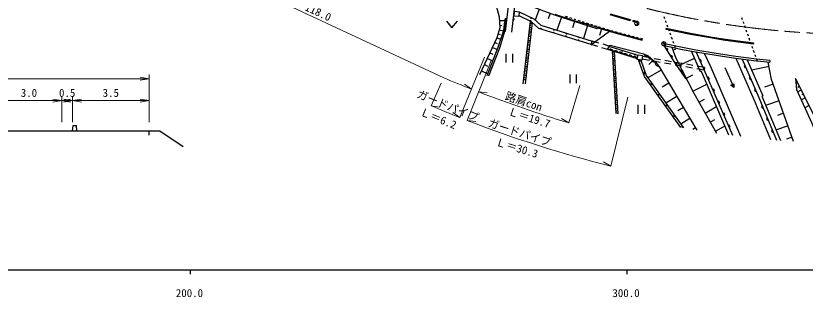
# Model space of a CAD drawing. Units: millimetres at full size, sheet at 1:1000, with parts at other scales. Extents: x 40000 to 680000, y 20000 to 380000.
# Drawn here: x 228064 to 408888, y 198715 to 263155 of the extents above; entities that cross this region are included whole.
import ezdxf
from ezdxf.enums import TextEntityAlignment as Align

# ---------------------------------------------------------------- set-up
doc = ezdxf.new("R2010")
doc.units = ezdxf.units.MM
doc.header["$LTSCALE"] = 1000
doc.linetypes.add('CHAIN', pattern=[18.5, 12, -1.5, 3.5, -1.5])
for name, color, linetype, lineweight in [('M-BGD', 7, 'Continuous', 25), ('M-BGD-HTXT', 7, 'Continuous', 13), ('M-BMK', 2, 'CHAIN', 13), ('M-STR-HTXT', 7, 'Continuous', 13), ('M-STR-STR1', 1, 'Continuous', 25), ('M-TTL-BAND', 7, 'Continuous', 25)]:
    doc.layers.add(name, color=color, linetype=linetype, lineweight=lineweight)
doc.styles.add('ＭＳ ゴシック', font='')
doc.styles.get('ＭＳ ゴシック').set_extended_font_data('MS Gothic')

# ---------------------------------------------------------------- blocks, each defined once
blk = doc.blocks.new('open_arrow')
at = {"color": 0, "linetype": 'Continuous', "lineweight": -2}
blk.add_lwpolyline([(7.5, 1.25), (0, 0), (7.5, -1.25)], dxfattribs=at)

msp = doc.modelspace()

# ---------------------------------------------------------------- linework, layer by layer
at = {"layer": 'M-BGD'}
for p, q in [((341092, 267400), (340185, 259525)), ((341699, 259408), (342543, 266757)), ((347975, 264686), (347015, 262172)), ((347975, 264686), (347016, 262171)), ((340423, 262457), (340124, 262485)), ((350489, 263726), (350008, 262469)), ((351506, 263551), (353865, 262777)), ((353029, 262841), (352012, 259867)), ((353972, 263058), (354447, 262902)), ((354150, 262683), (355919, 262103)), ((354922, 262746), (355397, 262590)), ((355873, 262434), (356010, 262389)), ((356010, 262389), (356349, 262283)), ((368828, 262021), (364195, 263340)), ((368883, 262213), (364250, 263532)), ((368883, 262213), (368828, 262021)), ((326716, 261930), (327966, 260430)), ((327966, 260430), (329216, 261930)), ((338832, 262046), (340088, 262098)), ((338876, 260991), (339409, 260965)), ((345899, 261899), (344226, 247597)), ((346369, 261610), (344723, 247539)), ((345737, 260509), (346233, 260451)), ((345737, 260509), (346233, 260451)), ((345795, 261006), (346043, 260977)), ((345795, 261006), (346043, 260977)), ((345853, 261503), (346349, 261444)), ((345853, 261503), (346349, 261444)), ((356016, 261864), (355549, 260363)), ((355919, 262103), (357686, 261595)), ((356827, 262135), (357304, 261987)), ((357782, 261838), (358259, 261690)), ((357974, 261512), (361530, 260489)), ((359017, 260931), (358103, 257993)), ((358737, 261541), (359214, 261393)), ((359692, 261245), (360169, 261096)), ((360647, 260948), (361124, 260799)), ((361486, 260660), (361966, 260520)), ((361818, 260406), (365649, 259305)), ((369466, 262071), (369411, 261879)), ((370544, 261557), (369411, 261879)), ((370599, 261749), (369466, 262071)), ((370599, 261749), (370544, 261557)), ((338533, 259021), (338994, 258900)), ((338789, 259953), (339806, 259673)), ((345562, 259020), (345811, 258990)), ((345562, 259020), (345811, 258990)), ((345621, 259516), (346117, 259458)), ((345621, 259516), (346117, 259458)), ((345679, 260013), (345927, 259984)), ((345679, 260013), (345927, 259984)), ((359819, 256531), (364030, 259605)), ((362204, 260140), (361777, 258662)), ((362446, 260380), (362926, 260240)), ((363406, 260099), (363886, 259959)), ((364366, 259819), (364846, 259679)), ((365326, 259539), (365664, 259440)), ((365649, 259305), (369231, 258324)), ((365664, 259440), (365807, 259402)), ((366290, 259274), (366773, 259146)), ((367257, 259018), (367740, 258890)), ((368224, 258762), (368707, 258635)), ((376987, 260258), (377069, 260037)), ((337770, 257007), (338334, 256791)), ((338280, 258101), (339175, 257773)), ((345330, 257033), (345578, 257004)), ((345330, 257033), (345578, 257004)), ((345388, 257530), (345885, 257472)), ((345388, 257530), (345885, 257472)), ((345446, 258026), (345695, 257997)), ((345446, 258026), (345695, 257997)), ((345504, 258523), (346001, 258465)), ((345504, 258523), (346001, 258465)), ((359831, 256569), (360078, 257382)), ((361626, 256913), (360078, 257382)), ((369190, 258507), (369674, 258379)), ((369521, 258245), (371459, 257714)), ((370157, 258251), (370640, 258123)), ((371124, 257995), (371607, 257867)), ((371572, 257566), (371648, 257856)), ((397083, 256646), (397006, 256857)), ((336006, 249473), (338575, 255966)), ((336395, 249369), (338947, 255819)), ((337256, 255914), (338379, 255471)), ((345098, 255047), (345346, 255018)), ((345098, 255047), (345346, 255018)), ((345156, 255543), (345652, 255485)), ((345156, 255543), (345652, 255485)), ((345214, 256040), (345462, 256011)), ((345214, 256040), (345462, 256011)), ((345272, 256536), (345769, 256478)), ((345272, 256536), (345769, 256478)), ((361380, 256100), (359831, 256569)), ((363885, 255341), (362337, 255810)), ((364132, 256155), (362583, 256624)), ((363617, 255399), (364188, 256421)), ((370451, 253322), (363885, 255341)), ((364135, 256154), (370585, 254170)), ((364188, 256421), (371952, 254451)), ((364677, 255098), (365511, 240830)), ((376667, 256763), (376581, 256373)), ((376581, 256373), (379132, 255811)), ((378585, 255313), (379253, 255557)), ((382734, 255096), (384865, 250402)), ((336078, 253412), (337351, 252872)), ((336667, 254663), (337307, 254401)), ((340320, 254479), (340320, 252479)), ((341820, 254479), (341820, 252479)), ((344923, 253557), (345420, 253499)), ((344923, 253557), (345420, 253499)), ((344982, 254053), (345230, 254024)), ((344982, 254053), (345230, 254024)), ((345040, 254550), (345536, 254492)), ((345040, 254550), (345536, 254492)), ((364691, 254843), (365191, 254872)), ((364691, 254843), (365191, 254872)), ((364721, 254344), (364970, 254359)), ((364721, 254344), (364970, 254359)), ((364750, 253845), (365249, 253874)), ((364750, 253845), (365249, 253874)), ((364779, 253346), (365029, 253360)), ((364779, 253346), (365029, 253360)), ((366019, 240702), (365187, 254941)), ((373201, 252909), (371488, 253207)), ((373300, 253500), (371582, 253800)), ((375763, 253072), (374285, 253329)), ((380082, 251866), (383491, 253429)), ((387246, 251483), (385853, 254552)), ((393007, 253415), (397100, 243962)), ((335403, 251978), (336128, 251658)), ((344691, 251570), (345188, 251512)), ((344691, 251570), (345188, 251512)), ((344749, 252067), (344997, 252038)), ((344749, 252067), (344997, 252038)), ((344807, 252564), (345304, 252505)), ((344807, 252564), (345304, 252505)), ((344865, 253060), (345114, 253031)), ((344865, 253060), (345114, 253031)), ((364808, 252847), (365307, 252876)), ((364808, 252847), (365307, 252876)), ((364837, 252347), (365087, 252362)), ((364837, 252347), (365087, 252362)), ((364867, 251848), (365366, 251877)), ((364867, 251848), (365366, 251877)), ((364896, 251349), (365145, 251364)), ((364896, 251349), (365145, 251364)), ((373845, 252797), (373057, 251980)), ((375664, 252480), (374186, 252737)), ((375358, 251600), (384083, 236943)), ((378127, 252051), (376649, 252308)), ((378226, 252643), (376748, 252900)), ((380590, 251622), (379112, 251879)), ((380688, 252214), (379211, 252471)), ((383053, 251193), (381575, 251450)), ((383151, 251785), (381674, 252042)), ((385855, 251314), (384137, 251613)), ((384934, 253153), (384752, 253071)), ((385141, 252698), (384934, 253153)), ((384959, 252616), (385141, 252698)), ((394130, 235511), (387246, 251483)), ((395055, 251835), (394872, 251755)), ((394872, 251755), (395070, 251296)), ((395070, 251296), (395254, 251376)), ((395594, 253107), (399166, 244856)), ((400629, 251517), (396631, 250712)), ((397931, 252827), (400763, 252524)), ((400806, 252922), (400763, 252524)), ((334728, 250544), (336168, 249882)), ((344459, 249584), (344955, 249526)), ((344459, 249584), (344955, 249526)), ((344517, 250080), (344765, 250051)), ((344517, 250080), (344765, 250051)), ((344575, 250577), (345071, 250519)), ((344575, 250577), (345071, 250519)), ((344633, 251074), (344881, 251045)), ((344633, 251074), (344881, 251045)), ((354949, 249717), (354949, 247717)), ((356449, 249717), (356449, 247717)), ((364925, 250850), (365424, 250879)), ((364925, 250850), (365424, 250879)), ((364954, 250351), (365204, 250365)), ((364954, 250351), (365204, 250365)), ((364983, 249852), (365482, 249881)), ((364983, 249852), (365482, 249881)), ((375869, 250740), (372837, 248935)), ((381635, 248863), (383149, 249614)), ((385752, 250723), (384038, 251021)), ((385046, 250487), (384865, 250402)), ((385046, 250487), (391350, 235861)), ((385855, 251314), (385752, 250723)), ((390487, 251291), (392510, 246719)), ((344342, 248591), (344839, 248533)), ((344342, 248591), (344839, 248533)), ((344401, 249087), (344649, 249058)), ((344401, 249087), (344649, 249058)), ((365012, 249352), (365262, 249367)), ((365012, 249352), (365262, 249367)), ((365042, 248853), (365541, 248883)), ((365042, 248853), (365541, 248883)), ((365071, 248354), (365320, 248369)), ((365071, 248354), (365320, 248369)), ((365100, 247855), (365599, 247884)), ((365100, 247855), (365599, 247884)), ((386734, 249097), (386551, 249018)), ((386932, 248638), (386734, 249097)), ((386749, 248559), (386932, 248638)), ((396247, 249082), (396064, 249002)), ((396064, 249002), (396262, 248543)), ((396262, 248543), (396446, 248623)), ((407130, 247846), (406776, 247646)), ((365129, 247356), (365379, 247370)), ((365129, 247356), (365379, 247370)), ((365158, 246857), (365658, 246886)), ((365158, 246857), (365658, 246886)), ((365188, 246358), (365437, 246372)), ((365188, 246358), (365437, 246372)), ((377674, 247708), (376158, 246805)), ((383181, 245872), (386182, 247424)), ((387922, 246342), (387738, 246263)), ((388120, 245883), (387922, 246342)), ((391864, 247253), (392550, 247557)), ((392510, 246719), (391864, 247253)), ((392550, 247557), (392510, 246719)), ((397439, 246329), (397256, 246249)), ((397256, 246249), (397454, 245790)), ((401529, 247532), (399600, 246841)), ((407989, 246133), (407187, 245727)), ((407574, 246961), (407221, 246763)), ((365217, 245858), (365716, 245888)), ((365217, 245858), (365716, 245888)), ((365246, 245359), (365496, 245374)), ((365246, 245359), (365496, 245374)), ((365275, 244860), (365774, 244889)), ((365275, 244860), (365774, 244889)), ((365304, 244361), (365554, 244376)), ((365304, 244361), (365554, 244376)), ((379480, 244676), (376945, 243167)), ((387936, 245804), (388120, 245883)), ((397454, 245790), (397638, 245870)), ((399166, 244856), (398983, 244777)), ((398983, 244777), (403226, 234610)), ((408888, 244340), (408013, 243901)), ((408444, 245225), (408119, 245072)), ((365334, 243862), (365833, 243891)), ((365334, 243862), (365833, 243891)), ((365363, 243363), (365612, 243377)), ((365363, 243363), (365612, 243377)), ((365392, 242864), (365891, 242893)), ((365392, 242864), (365891, 242893)), ((365421, 242364), (365671, 242379)), ((365421, 242364), (365671, 242379)), ((370578, 242737), (370578, 240737)), ((372078, 242737), (372078, 240737)), ((384566, 243379), (385808, 244079)), ((389109, 243587), (388925, 243508)), ((389307, 243128), (389109, 243587)), ((389123, 243049), (389307, 243128)), ((397100, 243962), (400922, 234803)), ((399037, 242570), (398852, 242493)), ((398852, 242493), (399045, 242032)), ((402911, 243675), (400057, 242652)), ((409766, 242590), (408820, 242115)), ((365450, 241865), (365949, 241894)), ((365450, 241865), (365949, 241894)), ((365479, 241366), (365729, 241381)), ((365479, 241366), (365729, 241381)), ((365509, 240867), (366008, 240896)), ((365509, 240867), (366008, 240896)), ((380988, 242141), (379721, 241387)), ((385966, 240895), (388450, 242295)), ((390297, 240832), (390113, 240753)), ((390494, 240373), (390297, 240832)), ((399045, 242032), (399230, 242109)), ((403934, 240821), (402507, 240310)), ((382497, 239607), (380379, 238346)), ((387138, 238815), (388178, 239401)), ((390311, 240294), (390494, 240373)), ((400193, 239802), (400008, 239724)), ((400008, 239724), (400201, 239263)), ((400201, 239263), (400385, 239340)), ((241079, 236791), (241179, 238041)), ((241179, 238041), (241979, 238041)), ((242079, 236791), (241979, 238041)), ((383758, 237489), (383114, 237106)), ((388311, 236736), (390390, 237908)), ((391484, 238077), (391300, 237998)), ((391682, 237618), (391484, 238077)), ((391498, 237539), (391682, 237618)), ((401348, 237033), (401164, 236956)), ((401164, 236956), (401356, 236495)), ((404956, 237967), (402331, 237027)), ((186079, 236791), (261079, 236791)), ((258579, 235791), (258579, 236791)), ((261079, 236791), (266372, 233263)), ((401356, 236495), (401541, 236572)), ((405897, 235342), (404585, 234872))]:
    msp.add_line(p, q, dxfattribs=at)
for points in [[(337625, 267196), (338796, 262920), (338902, 260365), (338273, 258075), (334302, 249639)], [(342543, 266757), (348351, 264542), (351439, 263363), (355858, 261912), (361158, 260265)], [(343402, 264052), (346701, 262455), (348311, 261005), (360082, 257381)], [(338575, 255966), (339879, 259890), (340124, 262485)], [(338947, 255819), (340175, 259832), (340423, 262457)], [(359831, 256569), (347882, 260248), (346222, 261742), (343335, 263140)], [(361158, 260265), (361402, 260372), (365583, 259151), (371572, 257566)], [(397006, 256857), (392943, 257393), (390108, 257794), (387208, 258268), (382636, 259092), (376987, 260258)], [(397083, 256646), (392916, 257195), (390078, 257596), (387174, 258071), (382599, 258895), (377069, 260037)], [(381570, 248804), (379014, 252457), (376565, 256341)], [(400806, 252922), (397752, 253251), (392968, 253825), (388527, 254508), (383816, 255300), (380395, 255943), (376667, 256763)], [(378339, 255986), (379277, 253423), (383411, 245428), (388588, 236244)], [(371952, 254451), (372938, 253965), (374515, 252599), (375358, 251600)], [(392273, 235741), (385776, 250815), (383935, 254871)], [(394444, 253245), (398249, 244459), (402329, 234683)], [(380364, 237591), (372059, 249252), (370726, 253083)], [(371230, 253003), (372463, 249460), (380999, 237476)], [(406237, 234394), (401162, 248556), (400441, 252559)], [(414506, 234008), (412666, 236806), (406647, 248810)], [(406647, 248810), (406924, 246309), (410436, 238544), (412179, 234086)]]:
    msp.add_lwpolyline(points, dxfattribs=at)
for points in [[(343405, 264079), (343301, 262971), (342216, 263072), (342319, 264180)], [(371450, 252968), (370421, 253131), (370590, 254202), (371620, 254039)]]:
    msp.add_lwpolyline(points, close=True, dxfattribs=at)
for centre, radius in [((354008, 262730), 150), ((354008, 262730), 120), ((354008, 262730), 100), ((357830, 261553), 150), ((357830, 261553), 120), ((357830, 261553), 100), ((361674, 260448), 150), ((361674, 260448), 120), ((361674, 260448), 100), ((369376, 258284), 150), ((369376, 258284), 120), ((369376, 258284), 100), ((377220, 255513), 100), ((378287, 253821), 100), ((379369, 252146), 100), ((380515, 250507), 100)]:
    msp.add_circle(centre, radius, dxfattribs=at)
for centre, radius, start, end in [((341983, 262395), 208, 279.70873, 67.18832), ((341983, 262395), 167, 283.93584, 62.96121), ((341983, 262395), 125, 291.26666, 55.63039), ((341983, 262395), 100, 299.13386, 47.76319), ((346128, 262797), 208, 170.41945, 317.89904), ((346128, 262797), 167, 174.64656, 313.67193), ((346128, 262797), 125, 181.97738, 306.34111), ((346128, 262797), 100, 189.84458, 298.47391), ((340463, 261433), 208, 99.68757, 247.16716), ((340463, 261433), 167, 103.91468, 242.94005), ((340463, 261433), 125, 111.2455, 235.60922), ((340463, 261433), 100, 119.1127, 227.74203), ((345960, 261805), 208, 350.41945, 137.89904), ((345960, 261805), 167, 354.64656, 133.67193), ((345960, 261805), 125, 1.97738, 126.34111), ((345960, 261805), 100, 9.84458, 118.47391), ((348346, 260044), 208, 359.14599, 146.62559), ((348346, 260044), 167, 3.37311, 142.39848), ((348346, 260044), 125, 10.70393, 135.06765), ((348346, 260044), 100, 18.57112, 127.20046), ((351213, 259161), 208, 359.14599, 146.62559), ((351213, 259161), 167, 3.37311, 142.39848), ((351213, 259161), 125, 10.70393, 135.06765), ((351356, 260128), 208, 179.14599, 326.62559), ((351213, 259161), 100, 18.57112, 127.20046), ((351356, 260128), 167, 183.37311, 322.39848), ((351356, 260128), 125, 190.70393, 315.06765), ((351356, 260128), 100, 198.57112, 307.20046), ((354224, 259246), 208, 179.14599, 326.62559), ((354224, 259246), 167, 183.37311, 322.39848), ((354224, 259246), 125, 190.70393, 315.06765), ((354224, 259246), 100, 198.57112, 307.20046), ((354080, 258278), 208, 359.14599, 146.62559), ((354080, 258278), 167, 3.37311, 142.39848), ((354080, 258278), 125, 10.70393, 135.06765), ((354080, 258278), 100, 18.57112, 127.20046), ((356947, 257396), 208, 359.14599, 146.62559), ((356947, 257396), 167, 3.37311, 142.39848), ((356947, 257396), 125, 10.70393, 135.06765), ((357091, 258363), 208, 179.14599, 326.62559), ((356947, 257396), 100, 18.57112, 127.20046), ((357091, 258363), 167, 183.37311, 322.39848), ((357091, 258363), 125, 190.70393, 315.06765), ((357091, 258363), 100, 198.57112, 307.20046), ((364316, 254794), 696, 17.58465, 128.22055), ((365410, 254458), 696, 17.58465, 128.22055), ((367020, 255327), 208, 179.16281, 326.6424), ((367020, 255327), 167, 183.38992, 322.41529), ((367020, 255327), 125, 190.72074, 315.08446), ((367020, 255327), 100, 198.58794, 307.21727), ((376692, 256421), 150, 32.23162, 212.23162), ((377220, 255513), 188, 265.36172, 159.10152), ((377220, 255513), 150, 253.64124, 170.822), ((377220, 255513), 112, 212.23166, 212.23159), ((366504, 254121), 696, 17.58465, 128.22055), ((367599, 253785), 696, 17.58465, 128.22055), ((368693, 253448), 696, 17.58465, 128.22055), ((369787, 253111), 696, 17.58465, 128.22055), ((369887, 254445), 208, 179.16281, 326.6424), ((369887, 254445), 167, 183.38992, 322.41529), ((369887, 254445), 125, 190.72074, 315.08446), ((369887, 254445), 100, 198.58794, 307.21727), ((372601, 254525), 653, 186.50203, 301.02725), ((373531, 253853), 603, 169.27246, 288.91224), ((374319, 253170), 603, 169.27246, 288.91224), ((378287, 253821), 188, 265.36172, 159.10152), ((378287, 253821), 150, 253.64124, 170.822), ((378287, 253821), 112, 212.23166, 212.23159), ((370793, 252712), 208, 305.44741, 92.927), ((370793, 252712), 167, 309.67452, 88.69989), ((370793, 252712), 125, 317.00534, 81.36906), ((370793, 252712), 100, 324.87254, 73.50187), ((375366, 252462), 862, 170.84018, 269.42744), ((379369, 252146), 188, 268.11453, 161.85433), ((379369, 252146), 150, 256.39405, 173.57481), ((379369, 252146), 112, 214.98446, 214.9844), ((371779, 249878), 208, 305.44741, 92.927), ((371779, 249878), 167, 309.67452, 88.69989), ((371779, 249878), 125, 317.00534, 81.36906), ((371779, 249878), 100, 324.87254, 73.50187), ((372271, 250189), 208, 125.44741, 272.927), ((372271, 250189), 167, 129.67452, 268.69989), ((372271, 250189), 125, 137.00534, 261.36906), ((372271, 250189), 100, 144.87254, 253.50187), ((380515, 250507), 188, 268.11453, 161.85433), ((380515, 250507), 150, 256.39405, 173.57481), ((380515, 250507), 112, 214.98446, 214.9844), ((373815, 247662), 208, 141.72228, 289.20187), ((373815, 247662), 167, 145.94939, 284.97476), ((381693, 248890), 150, 214.98443, 34.98443), ((373355, 247331), 208, 321.72228, 109.20187), ((373355, 247331), 167, 325.94939, 104.97476), ((373355, 247331), 125, 333.28021, 97.64393), ((373355, 247331), 100, 341.14741, 89.77674), ((373815, 247662), 125, 153.28021, 277.64393), ((373815, 247662), 100, 161.14741, 269.77674), ((375095, 244888), 208, 321.72228, 109.20187), ((375095, 244888), 167, 325.94939, 104.97476), ((375095, 244888), 125, 333.28021, 97.64393), ((375095, 244888), 100, 341.14741, 89.77674), ((375555, 245219), 208, 141.72228, 289.20187), ((375555, 245219), 167, 145.94939, 284.97476), ((375555, 245219), 125, 153.28021, 277.64393), ((375555, 245219), 100, 161.14741, 269.77674), ((376836, 242444), 208, 321.72228, 109.20187), ((376836, 242444), 167, 325.94939, 104.97476), ((376836, 242444), 125, 333.28021, 97.64393), ((376836, 242444), 100, 341.14741, 89.77674), ((377296, 242775), 208, 141.72228, 289.20187), ((377296, 242775), 167, 145.94939, 284.97476), ((377296, 242775), 125, 153.28021, 277.64393), ((377296, 242775), 100, 161.14741, 269.77674), ((378576, 240001), 208, 321.72228, 109.20187), ((378576, 240001), 167, 325.94939, 104.97476), ((378576, 240001), 125, 333.28021, 97.64393), ((378576, 240001), 100, 341.14741, 89.77674), ((379036, 240332), 208, 141.72228, 289.20187), ((379036, 240332), 167, 145.94939, 284.97476), ((379036, 240332), 125, 153.28021, 277.64393), ((379036, 240332), 100, 161.14741, 269.77674), ((380777, 237888), 208, 141.72228, 289.20187), ((380777, 237888), 167, 145.94939, 284.97476), ((380777, 237888), 125, 153.28021, 277.64393), ((380777, 237888), 100, 161.14741, 269.77674)]:
    msp.add_arc(centre, radius, start, end, dxfattribs=at)
at = {"layer": 'M-BGD-HTXT'}
for p, q in [((370121, 261158), (370075, 261249)), ((370166, 261749), (370121, 261658)), ((370121, 261658), (370121, 261612)), ((370121, 261612), (370166, 261521)), ((370166, 261112), (370121, 261158)), ((370257, 261794), (370166, 261749)), ((370166, 261521), (370439, 261430)), ((370257, 261067), (370166, 261112)), ((370348, 261794), (370257, 261794)), ((370348, 261067), (370257, 261067)), ((370439, 261749), (370348, 261794)), ((370439, 261112), (370348, 261067)), ((370485, 261658), (370439, 261749)), ((370439, 261430), (370485, 261385)), ((370485, 261158), (370439, 261112)), ((370485, 261385), (370530, 261294)), ((370530, 261249), (370485, 261158)), ((370530, 261294), (370530, 261249)), ((376341, 257052), (376296, 256961)), ((376296, 256961), (376296, 256916)), ((376296, 256916), (376341, 256825)), ((376432, 257098), (376341, 257052)), ((376341, 256825), (376614, 256734)), ((376523, 257098), (376432, 257098)), ((376614, 257052), (376523, 257098)), ((376660, 256961), (376614, 257052)), ((376296, 256461), (376250, 256552)), ((376341, 256416), (376296, 256461)), ((376432, 256370), (376341, 256416)), ((376523, 256370), (376432, 256370)), ((376614, 256416), (376523, 256370)), ((376614, 256734), (376660, 256689)), ((376660, 256461), (376614, 256416)), ((376660, 256689), (376705, 256598)), ((376705, 256552), (376660, 256461)), ((376705, 256598), (376705, 256552))]:
    msp.add_line(p, q, dxfattribs=at)
for centre in [(370303, 261430), (376478, 256734)]:
    msp.add_circle(centre, 500, dxfattribs=at)
at = {"layer": 'M-BMK'}
msp.add_arc((420849, 458919), 200000, 250.7501, 281.52217, dxfattribs=at)
at = {"layer": 'M-STR-HTXT'}
for p, q in [((326085, 248949), (258673, 280448)), ((329789, 239853), (335456, 253667)), ((331469, 239192), (337029, 253036)), ((258579, 238791), (258579, 249740)), ((223579, 248740), (238579, 248740)), ((238579, 248740), (241079, 248740)), ((241079, 248740), (258579, 248740)), ((323240, 242552), (325538, 247720)), ((332459, 246359), (330873, 247519)), ((354716, 238632), (357260, 247175)), ((238579, 238791), (238579, 244740)), ((241079, 238791), (241079, 244740)), ((334092, 245723), (336045, 245506)), ((364381, 228745), (368229, 244495)), ((223579, 243740), (238579, 243740)), ((238579, 243740), (241079, 243740)), ((241079, 243740), (258579, 243740)), ((323240, 242552), (325184, 242265)), ((329789, 239853), (328208, 241018)), ((331469, 239192), (333421, 238969)), ((354716, 238632), (353042, 239661)), ((364381, 228745), (362657, 229688))]:
    msp.add_line(p, q, dxfattribs=at)
for centre, radius, start, end in [((439876, 519837), 293817, 247.21428, 248.55588), ((439876, 519837), 293817, 248.89776, 253.15153), ((429635, 491365), 270606, 246.84802, 248.34789), ((429635, 491365), 270606, 248.73014, 256.04614)]:
    msp.add_arc(centre, radius, start, end, dxfattribs=at)
at = {"layer": 'M-STR-STR1'}
for p, q in [((376487, 262992), (376660, 262523)), ((394528, 262230), (394358, 262700)), ((376833, 262054), (377006, 261584)), ((377179, 261115), (377351, 260646)), ((394868, 261290), (394698, 261760)), ((395208, 260349), (395038, 260820)), ((377524, 260177), (377697, 259708)), ((377870, 259238), (378043, 258769)), ((395549, 259409), (395379, 259879)), ((395889, 258469), (395719, 258939)), ((378215, 258300), (378388, 257831)), ((378561, 257362), (378734, 256893)), ((396229, 257529), (396059, 257999)), ((396570, 256588), (396400, 257058)), ((378907, 256423), (379080, 255954)), ((396910, 255648), (396740, 256118)), ((397250, 254708), (397080, 255178)), ((397591, 253767), (397421, 254237)), ((397931, 252827), (397761, 253297))]:
    msp.add_line(p, q, dxfattribs=at)
msp.add_lwpolyline([(379132, 255811), (380315, 255551), (383746, 254906), (388463, 254114), (392913, 253429), (397707, 252854), (397931, 252827)], dxfattribs=at)
at = {"layer": 'M-TTL-BAND'}
for p, q in [((40000, 205000), (579000, 205000)), ((268000, 205000), (268000, 204000)), ((368000, 205000), (368000, 204000))]:
    msp.add_line(p, q, dxfattribs=at)

# ---------------------------------------------------------------- block references
at = {"layer": 'M-STR-HTXT', "xscale": 267, "yscale": 267, "rotation": 180}
for p in [(258579, 248740), (238579, 243740), (241079, 243740), (258579, 243740)]:
    msp.add_blockref('open_arrow', p, dxfattribs=at)
at = {"layer": 'M-STR-HTXT', "xscale": 267, "yscale": 267}
for p in [(238579, 243740), (241079, 243740)]:
    msp.add_blockref('open_arrow', p, dxfattribs=at)

# ---------------------------------------------------------------- texts
at = {"layer": 'M-STR-HTXT', "style": 'ＭＳ ゴシック'}
for s, rotation, p in [('Ｌ＝118.0', 334.955, (294452, 263722)), ('ガードパイプ', 337.893, (326479, 241192)), ('路肩con', 341.426, (343951, 242120)), ('Ｌ＝6.2', 337.963, (324285, 238309)), ('Ｌ＝19.7', 342.041, (345208, 238443)), ('ガードパイプ', 341.952, (343025, 234994)), ('Ｌ＝30.3', 342.831, (342410, 231523))]:
    msp.add_text(s, height=1833, rotation=rotation, dxfattribs=at).set_placement(p, align=Align.BOTTOM_CENTER)
for s, p in [('3.0', (231079, 244040)), ('0.5', (239829, 244040)), ('3.5', (249829, 244040))]:
    msp.add_text(s, height=1833, dxfattribs=at).set_placement(p, align=Align.BOTTOM_CENTER)
at = {"layer": 'M-TTL-BAND', "style": 'ＭＳ ゴシック'}
for s, p in [('200.0', (267844, 198195)), ('300.0', (367844, 198195))]:
    msp.add_text(s, height=1833, dxfattribs=at).set_placement(p, align=Align.BOTTOM_CENTER)

doc.saveas('drawing.dxf')
